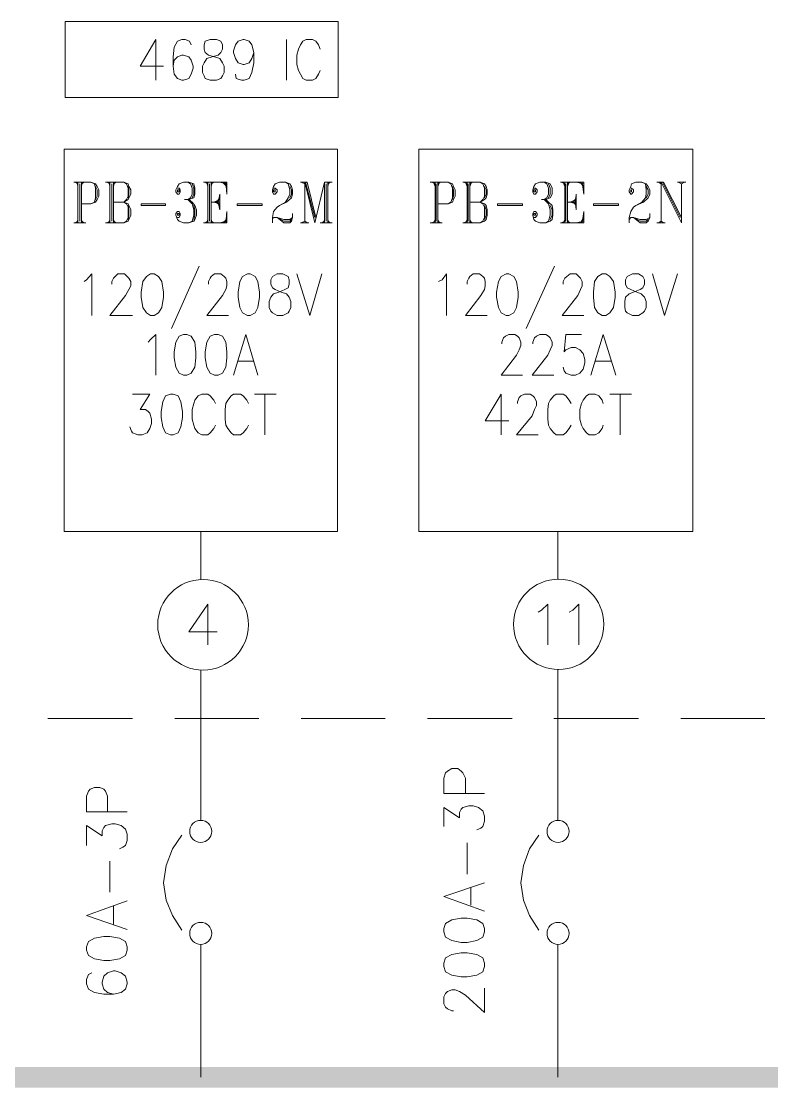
# Model space of a CAD drawing. Header units: inches. Extents: x 0.9 to 46, y 0.8 to 32.4.
# Drawn here: x 37.535 to 38.981, y 18.06 to 20.115 of the extents above; entities that cross this region are included whole.
import ezdxf

# ---------------------------------------------------------------- set-up
doc = ezdxf.new("R2010")
doc.units = ezdxf.units.IN
doc.header["$MEASUREMENT"] = 0
doc.layers.add('PDF_Geometry', color=7, linetype='Continuous')
doc.layers.add('PDF_Solid Fills', color=7, linetype='Continuous')

msp = doc.modelspace()

# ---------------------------------------------------------------- linework, layer by layer
at = {"layer": 'PDF_Geometry', "lineweight": 9}
for points in [[(37.6194, 20.1146), (38.1458, 20.1146), (38.1458, 19.968), (37.6194, 19.968)], [(37.8992, 20.0796), (37.8893, 20.0763), (37.8877, 20.0696), (37.8877, 20.0613), (37.8893, 20.0546), (37.896, 20.0496), (37.9075, 20.0463), (37.9177, 20.043), (37.9228, 20.0346), (37.926, 20.028), (37.926, 20.0163), (37.9228, 20.0096), (37.9193, 20.0047), (37.911, 20.0013), (37.8992, 20.0013), (37.8893, 20.0047), (37.8877, 20.0096), (37.8842, 20.0163), (37.8842, 20.028), (37.8877, 20.0346), (37.8925, 20.043), (37.9027, 20.0463), (37.9142, 20.0496), (37.9193, 20.0546), (37.9228, 20.0613), (37.9228, 20.0696), (37.9193, 20.0763), (37.911, 20.0796)], [(37.6178, 19.868), (37.6178, 19.1313), (38.1442, 19.1313), (38.1442, 19.868)], [(38.3009, 19.868), (38.3009, 19.1313), (38.8292, 19.1313), (38.8292, 19.868)], [(37.836, 19.7863), (37.8393, 19.7863), (37.8393, 19.7897), (37.836, 19.7897)], [(38.0211, 19.7863), (38.0244, 19.7863), (38.0244, 19.7897), (38.0211, 19.7897)], [(38.5226, 19.7863), (38.526, 19.7863), (38.526, 19.7897), (38.5226, 19.7897)], [(38.7093, 19.7863), (38.7109, 19.7863), (38.7109, 19.7897), (38.7093, 19.7897)], [(37.9177, 19.7513), (37.9142, 19.7663), (37.9177, 19.7813)], [(38.6043, 19.7513), (38.6027, 19.7663), (38.6043, 19.7813)], [(37.8127, 19.7596), (37.7658, 19.7596), (37.7658, 19.763), (37.8127, 19.763)], [(37.9994, 19.7596), (37.9509, 19.7596), (37.9509, 19.763), (37.9994, 19.763)], [(38.5009, 19.7596), (38.4528, 19.7596), (38.4528, 19.763), (38.5009, 19.763)], [(38.686, 19.7596), (38.6375, 19.7596), (38.6375, 19.763), (38.686, 19.763)], [(37.836, 19.7413), (37.8393, 19.7413), (37.8393, 19.7446), (37.836, 19.7446)], [(38.5226, 19.7413), (38.526, 19.7413), (38.526, 19.7446), (38.5226, 19.7446)], [(37.7843, 19.628), (37.776, 19.623), (37.7693, 19.613), (37.7658, 19.593), (37.7658, 19.583), (37.7693, 19.563), (37.776, 19.553), (37.7843, 19.548), (37.791, 19.548), (37.7993, 19.553), (37.806, 19.563), (37.8092, 19.583), (37.8092, 19.593), (37.806, 19.613), (37.7993, 19.623), (37.791, 19.628)], [(37.971, 19.628), (37.9611, 19.623), (37.956, 19.613), (37.9528, 19.593), (37.9528, 19.583), (37.956, 19.563), (37.9611, 19.553), (37.971, 19.548), (37.9761, 19.548), (37.986, 19.553), (37.9911, 19.563), (37.9943, 19.583), (37.9943, 19.593), (37.9911, 19.613), (37.986, 19.623), (37.9761, 19.628)], [(38.0278, 19.628), (38.0192, 19.623), (38.016, 19.6163), (38.016, 19.608), (38.0192, 19.6013), (38.0243, 19.598), (38.0361, 19.593), (38.046, 19.5897), (38.0511, 19.583), (38.0543, 19.5747), (38.0543, 19.563), (38.0511, 19.5563), (38.0495, 19.553), (38.0393, 19.548), (38.0278, 19.548), (38.0192, 19.553), (38.016, 19.5563), (38.0128, 19.563), (38.0128, 19.5747), (38.016, 19.583), (38.0211, 19.5897), (38.031, 19.593), (38.0428, 19.598), (38.0495, 19.6013), (38.0511, 19.608), (38.0511, 19.6163), (38.0495, 19.623), (38.0393, 19.628)], [(38.4693, 19.628), (38.4595, 19.623), (38.4543, 19.613), (38.4508, 19.593), (38.4508, 19.583), (38.4543, 19.563), (38.4595, 19.553), (38.4693, 19.548), (38.4744, 19.548), (38.4843, 19.553), (38.4894, 19.563), (38.4926, 19.583), (38.4926, 19.593), (38.4894, 19.613), (38.4843, 19.623), (38.4744, 19.628)], [(38.6544, 19.628), (38.6461, 19.623), (38.6394, 19.613), (38.6375, 19.593), (38.6375, 19.583), (38.6394, 19.563), (38.6461, 19.553), (38.6544, 19.548), (38.6611, 19.548), (38.6694, 19.553), (38.6761, 19.563), (38.6793, 19.583), (38.6793, 19.593), (38.6761, 19.613), (38.6694, 19.623), (38.6611, 19.628)], [(38.7125, 19.628), (38.7026, 19.623), (38.6994, 19.6163), (38.6994, 19.608), (38.7026, 19.6013), (38.7093, 19.598), (38.7211, 19.593), (38.7294, 19.5897), (38.7361, 19.583), (38.7393, 19.5747), (38.7393, 19.563), (38.7361, 19.5563), (38.7326, 19.553), (38.7243, 19.548), (38.7125, 19.548), (38.7026, 19.553), (38.6994, 19.5563), (38.6978, 19.563), (38.6978, 19.5747), (38.6994, 19.583), (38.7061, 19.5897), (38.7144, 19.593), (38.7278, 19.598), (38.7326, 19.6013), (38.7361, 19.608), (38.7361, 19.6163), (38.7326, 19.623), (38.7243, 19.628)], [(37.8475, 19.5113), (37.8392, 19.508), (37.8325, 19.4963), (37.8293, 19.478), (37.8293, 19.4663), (37.8325, 19.448), (37.8392, 19.4363), (37.8475, 19.433), (37.8542, 19.433), (37.8625, 19.4363), (37.8692, 19.448), (37.8711, 19.4663), (37.8711, 19.478), (37.8692, 19.4963), (37.8625, 19.508), (37.8542, 19.5113)], [(37.9075, 19.5113), (37.8992, 19.508), (37.8925, 19.4963), (37.8893, 19.478), (37.8893, 19.4663), (37.8925, 19.448), (37.8992, 19.4363), (37.9075, 19.433), (37.9142, 19.433), (37.9228, 19.4363), (37.9292, 19.448), (37.9311, 19.4663), (37.9311, 19.478), (37.9292, 19.4963), (37.9228, 19.508), (37.9142, 19.5113)], [(37.8226, 19.3963), (37.8127, 19.393), (37.8076, 19.3813), (37.8044, 19.363), (37.8044, 19.3513), (37.8076, 19.333), (37.8127, 19.3213), (37.8226, 19.318), (37.8277, 19.318), (37.8376, 19.3213), (37.8427, 19.333), (37.8459, 19.3513), (37.8459, 19.363), (37.8427, 19.3813), (37.8376, 19.393), (37.8277, 19.3963)], [(38.3494, 18.3597), (38.3526, 18.3497), (38.3644, 18.343), (38.3826, 18.3397), (38.3944, 18.3397), (38.4126, 18.343), (38.4244, 18.3497), (38.4275, 18.3597), (38.4275, 18.3663), (38.4244, 18.3763), (38.4126, 18.383), (38.3944, 18.3863), (38.3826, 18.3863), (38.3644, 18.383), (38.3526, 18.3763), (38.3494, 18.3663)], [(37.6609, 18.3247), (37.6644, 18.3147), (37.6759, 18.308), (37.6944, 18.3047), (37.7058, 18.3047), (37.7243, 18.308), (37.7358, 18.3147), (37.7393, 18.3247), (37.7393, 18.3313), (37.7358, 18.3413), (37.7243, 18.348), (37.7058, 18.3513), (37.6944, 18.3513), (37.6759, 18.348), (37.6644, 18.3413), (37.6609, 18.3313)], [(38.3494, 18.293), (38.3526, 18.283), (38.3644, 18.2763), (38.3826, 18.273), (38.3944, 18.273), (38.4126, 18.2763), (38.4244, 18.283), (38.4275, 18.293), (38.4275, 18.2997), (38.4244, 18.3097), (38.4126, 18.3163), (38.3944, 18.3197), (38.3826, 18.3197), (38.3644, 18.3163), (38.3526, 18.3097), (38.3494, 18.2997)]]:
    msp.add_lwpolyline(points, close=True, dxfattribs=at)
for points in [[(37.7942, 20.0013), (37.7942, 20.0796), (37.7642, 20.028), (37.8092, 20.028)], [(37.8625, 20.0696), (37.8593, 20.0763), (37.851, 20.0796), (37.8443, 20.0796), (37.836, 20.0763), (37.8293, 20.0646), (37.8277, 20.0463), (37.8277, 20.028), (37.8293, 20.013), (37.836, 20.0047), (37.8443, 20.0013), (37.8475, 20.0013), (37.8577, 20.0047), (37.8625, 20.013), (37.866, 20.0246), (37.866, 20.028), (37.8625, 20.0396), (37.8577, 20.0463), (37.8475, 20.0496), (37.8443, 20.0496), (37.836, 20.0463), (37.8293, 20.0396), (37.8277, 20.028)], [(37.9828, 20.0546), (37.9793, 20.043), (37.9742, 20.0346), (37.9643, 20.0313), (37.9627, 20.0313), (37.9528, 20.0346), (37.9477, 20.043), (37.9442, 20.0546), (37.9442, 20.058), (37.9477, 20.0696), (37.9528, 20.0763), (37.9627, 20.0796), (37.9643, 20.0796), (37.9742, 20.0763), (37.9793, 20.0696), (37.9828, 20.0546), (37.9828, 20.0346), (37.9793, 20.0163), (37.9742, 20.0047), (37.9643, 20.0013), (37.9592, 20.0013), (37.9493, 20.0047), (37.9477, 20.013)], [(38.046, 20.0796), (38.046, 20.0013)], [(38.111, 20.0613), (38.1075, 20.0696), (38.1027, 20.0763), (38.096, 20.0796), (38.0842, 20.0796), (38.0775, 20.0763), (38.0728, 20.0696), (38.0692, 20.0613), (38.0661, 20.0496), (38.0661, 20.0313), (38.0692, 20.0196), (38.0728, 20.013), (38.0775, 20.0047), (38.0842, 20.0013), (38.096, 20.0013), (38.1027, 20.0047), (38.1075, 20.013), (38.111, 20.0196)], [(37.636, 19.8046), (37.6692, 19.8046), (37.6778, 19.8013), (37.681, 19.7963), (37.6845, 19.7896), (37.6845, 19.778), (37.681, 19.7713), (37.6778, 19.7663), (37.6692, 19.763), (37.651, 19.763)], [(37.6392, 19.8046), (37.6443, 19.8013)], [(37.6427, 19.8046), (37.6443, 19.7963)], [(37.6443, 19.8046), (37.6443, 19.7263)], [(37.6478, 19.8013), (37.6478, 19.7296)], [(37.651, 19.8046), (37.651, 19.7263)], [(37.6526, 19.8046), (37.651, 19.7963)], [(37.6561, 19.8046), (37.651, 19.8013)], [(37.6692, 19.8046), (37.6759, 19.8013), (37.6778, 19.793), (37.6778, 19.7746), (37.6759, 19.7663), (37.6692, 19.763)], [(37.6778, 19.7963), (37.681, 19.7896), (37.681, 19.778), (37.6778, 19.7713)], [(37.6975, 19.8046), (37.7326, 19.8046), (37.7409, 19.8013), (37.7425, 19.7963), (37.746, 19.7896), (37.746, 19.7813), (37.7425, 19.7746), (37.7409, 19.7713), (37.7326, 19.7663), (37.7409, 19.763), (37.7425, 19.7596), (37.746, 19.7513), (37.746, 19.7413), (37.7425, 19.733), (37.7409, 19.7296), (37.7326, 19.7263), (37.6975, 19.7263)], [(37.7011, 19.8046), (37.7058, 19.8013)], [(37.7042, 19.8046), (37.7058, 19.7963)], [(37.7058, 19.8046), (37.7058, 19.7263)], [(37.7094, 19.8013), (37.7094, 19.7296)], [(37.7125, 19.8046), (37.7125, 19.7263)], [(37.7326, 19.8046), (37.7377, 19.8013), (37.7409, 19.793), (37.7409, 19.778), (37.7377, 19.7713), (37.7326, 19.7663), (37.7125, 19.7663)], [(37.7145, 19.8046), (37.7125, 19.7963)], [(37.7176, 19.8046), (37.7125, 19.8013)], [(37.7409, 19.7963), (37.7425, 19.7896), (37.7425, 19.7813), (37.7409, 19.7746)], [(37.836, 19.793), (37.8392, 19.793), (37.8411, 19.7896), (37.8411, 19.7863), (37.8392, 19.7813), (37.836, 19.7813), (37.8325, 19.7863), (37.8325, 19.7896), (37.836, 19.7963), (37.8392, 19.8013), (37.8475, 19.8046), (37.8577, 19.8046), (37.8676, 19.8013), (37.8692, 19.793), (37.8692, 19.7813), (37.8676, 19.7746), (37.8577, 19.7713)], [(37.8561, 19.8046), (37.8609, 19.8013), (37.8644, 19.793), (37.8644, 19.7813), (37.8609, 19.7746), (37.8561, 19.7713), (37.8609, 19.7663), (37.8644, 19.763), (37.8676, 19.7513), (37.8676, 19.7413), (37.8644, 19.7296), (37.8577, 19.7263)], [(37.8644, 19.8013), (37.8676, 19.793), (37.8676, 19.7813), (37.8644, 19.7746)], [(37.8861, 19.8046), (37.9311, 19.8046), (37.9311, 19.7813), (37.9292, 19.8046)], [(37.8893, 19.8046), (37.8944, 19.8013)], [(37.8925, 19.8046), (37.8944, 19.7963)], [(37.8944, 19.8046), (37.8944, 19.7263)], [(37.8976, 19.8013), (37.8976, 19.7296)], [(37.9011, 19.8046), (37.9011, 19.7263)], [(37.9027, 19.8046), (37.9011, 19.7963)], [(37.9059, 19.8046), (37.9011, 19.8013)], [(37.9177, 19.8046), (37.9311, 19.8013)], [(37.9228, 19.8046), (37.9311, 19.7963)], [(37.926, 19.8046), (37.9311, 19.793)], [(38.0211, 19.793), (38.0243, 19.793), (38.0278, 19.7896), (38.0278, 19.7863), (38.0243, 19.7813), (38.0211, 19.7813), (38.0192, 19.7863), (38.0192, 19.7896), (38.0211, 19.7963), (38.0243, 19.8013), (38.0326, 19.8046), (38.0444, 19.8046), (38.0527, 19.8013), (38.0558, 19.7963), (38.0578, 19.7896), (38.0578, 19.7813), (38.0558, 19.7746), (38.046, 19.7663), (38.0326, 19.7596), (38.0278, 19.7563), (38.0211, 19.748), (38.0192, 19.7363), (38.0192, 19.7263)], [(38.0444, 19.8046), (38.0495, 19.8013), (38.0527, 19.7896), (38.0527, 19.7813), (38.0495, 19.7746), (38.0444, 19.7663), (38.0326, 19.7596)], [(38.0527, 19.7963), (38.0558, 19.7896), (38.0558, 19.7813), (38.0527, 19.7746)], [(38.0728, 19.8046), (38.0858, 19.8046), (38.1027, 19.7363)], [(38.0744, 19.8046), (38.0811, 19.8013)], [(38.0811, 19.7296), (38.0811, 19.8046), (38.1008, 19.7263), (38.1193, 19.8046), (38.1193, 19.7263)], [(38.0826, 19.8046), (38.1008, 19.7363)], [(38.1193, 19.8046), (38.1343, 19.8046)], [(38.1225, 19.8013), (38.1225, 19.7296)], [(38.126, 19.8046), (38.126, 19.7263)], [(38.1276, 19.8046), (38.126, 19.7963)], [(38.1308, 19.8046), (38.126, 19.8013)], [(38.3226, 19.8046), (38.3577, 19.8046), (38.366, 19.8013), (38.3676, 19.7963), (38.3711, 19.7896), (38.3711, 19.778), (38.3676, 19.7713), (38.366, 19.7663), (38.3577, 19.763), (38.3376, 19.763)], [(38.3261, 19.8046), (38.3328, 19.8013)], [(38.3293, 19.8046), (38.3328, 19.7963)], [(38.3328, 19.8046), (38.3328, 19.7263)], [(38.3344, 19.8013), (38.3344, 19.7296)], [(38.3376, 19.8046), (38.3376, 19.7263)], [(38.3411, 19.8046), (38.3376, 19.7963)], [(38.3427, 19.8046), (38.3376, 19.8013)], [(38.3577, 19.8046), (38.3628, 19.8013), (38.366, 19.793), (38.366, 19.7746), (38.3628, 19.7663), (38.3577, 19.763)], [(38.366, 19.7963), (38.3676, 19.7896), (38.3676, 19.778), (38.366, 19.7713)], [(38.3861, 19.8046), (38.4193, 19.8046), (38.4275, 19.8013), (38.4311, 19.7963), (38.4327, 19.7896), (38.4327, 19.7813), (38.4311, 19.7746), (38.4275, 19.7713), (38.4193, 19.7663), (38.4275, 19.763), (38.4311, 19.7596), (38.4327, 19.7513), (38.4327, 19.7413), (38.4311, 19.733), (38.4275, 19.7296), (38.4193, 19.7263), (38.3861, 19.7263)], [(38.3877, 19.8046), (38.3944, 19.8013)], [(38.3909, 19.8046), (38.3944, 19.7963)], [(38.3944, 19.8046), (38.3944, 19.7263)], [(38.396, 19.8013), (38.396, 19.7296)], [(38.3992, 19.8046), (38.3992, 19.7263)], [(38.4193, 19.8046), (38.4244, 19.8013), (38.4275, 19.793), (38.4275, 19.778), (38.4244, 19.7713), (38.4193, 19.7663), (38.3992, 19.7663)], [(38.4027, 19.8046), (38.3992, 19.7963)], [(38.4043, 19.8046), (38.3992, 19.8013)], [(38.4275, 19.7963), (38.4311, 19.7896), (38.4311, 19.7813), (38.4275, 19.7746)], [(38.5226, 19.793), (38.5258, 19.793), (38.5293, 19.7896), (38.5293, 19.7863), (38.5258, 19.7813), (38.5226, 19.7813), (38.521, 19.7863), (38.521, 19.7896), (38.5226, 19.7963), (38.5258, 19.8013), (38.5344, 19.8046), (38.5459, 19.8046), (38.5542, 19.8013), (38.5577, 19.793), (38.5577, 19.7813), (38.5542, 19.7746), (38.5459, 19.7713)], [(38.5427, 19.8046), (38.5475, 19.8013), (38.551, 19.793), (38.551, 19.7813), (38.5475, 19.7746), (38.5427, 19.7713), (38.5475, 19.7663), (38.551, 19.763), (38.5542, 19.7513), (38.5542, 19.7413), (38.551, 19.7296), (38.5459, 19.7263)], [(38.551, 19.8013), (38.5542, 19.793), (38.5542, 19.7813), (38.551, 19.7746)], [(38.5743, 19.8046), (38.6193, 19.8046), (38.6193, 19.7813), (38.6161, 19.8046)], [(38.5759, 19.8046), (38.5826, 19.8013)], [(38.5794, 19.8046), (38.5826, 19.7963)], [(38.5826, 19.8046), (38.5826, 19.7263)], [(38.5842, 19.8013), (38.5842, 19.7296)], [(38.5877, 19.8046), (38.5877, 19.7263)], [(38.5909, 19.8046), (38.5877, 19.7963)], [(38.5925, 19.8046), (38.5877, 19.8013)], [(38.6043, 19.8046), (38.6193, 19.8013)], [(38.611, 19.8046), (38.6193, 19.7963)], [(38.6126, 19.8046), (38.6193, 19.793)], [(38.7093, 19.793), (38.7109, 19.793), (38.7144, 19.7896), (38.7144, 19.7863), (38.7109, 19.7813), (38.7093, 19.7813), (38.7061, 19.7863), (38.7061, 19.7896), (38.7093, 19.7963), (38.7109, 19.8013), (38.7192, 19.8046), (38.731, 19.8046), (38.7393, 19.8013), (38.7428, 19.7963), (38.746, 19.7896), (38.746, 19.7813), (38.7428, 19.7746), (38.7342, 19.7663), (38.7192, 19.7596), (38.7144, 19.7563), (38.7093, 19.748), (38.7061, 19.7363), (38.7061, 19.7263)], [(38.731, 19.8046), (38.7377, 19.8013), (38.7393, 19.7896), (38.7393, 19.7813), (38.7377, 19.7746), (38.731, 19.7663), (38.7192, 19.7596)], [(38.7393, 19.7963), (38.7428, 19.7896), (38.7428, 19.7813), (38.7393, 19.7746)], [(38.7594, 19.8046), (38.7728, 19.8046), (38.8075, 19.7363)], [(38.7626, 19.8046), (38.7677, 19.8013)], [(38.7677, 19.7296), (38.7677, 19.8046), (38.8075, 19.7263), (38.8075, 19.8013)], [(38.7709, 19.8046), (38.8044, 19.7363)], [(38.7992, 19.8046), (38.8158, 19.8046)], [(38.8008, 19.8046), (38.8075, 19.8013), (38.8127, 19.8046)], [(37.8494, 19.7713), (37.8577, 19.7713), (37.8644, 19.7663), (37.8692, 19.7596), (37.8727, 19.7513), (37.8727, 19.7413), (37.8692, 19.733), (37.8676, 19.7296), (37.8577, 19.7263), (37.8475, 19.7263), (37.8392, 19.7296), (37.836, 19.733), (37.8325, 19.7413), (37.8325, 19.7446), (37.836, 19.748), (37.8392, 19.748), (37.8411, 19.7446), (37.8411, 19.7413), (37.8392, 19.7363), (37.836, 19.7363)], [(37.9177, 19.7713), (37.9059, 19.7663), (37.9177, 19.763)], [(37.9177, 19.7746), (37.911, 19.7663), (37.9177, 19.7596)], [(38.5376, 19.7713), (38.5459, 19.7713), (38.551, 19.7663), (38.5577, 19.7596), (38.5593, 19.7513), (38.5593, 19.7413), (38.5577, 19.733), (38.5542, 19.7296), (38.5459, 19.7263), (38.5344, 19.7263), (38.5258, 19.7296), (38.5226, 19.733), (38.521, 19.7413), (38.521, 19.7446), (38.5226, 19.748), (38.5258, 19.748), (38.5293, 19.7446), (38.5293, 19.7413), (38.5258, 19.7363), (38.5226, 19.7363)], [(38.6043, 19.7713), (38.5925, 19.7663), (38.6043, 19.763)], [(38.6043, 19.7746), (38.5992, 19.7663), (38.6043, 19.7596)], [(37.7326, 19.7663), (37.7377, 19.763), (37.7409, 19.7563), (37.7409, 19.7363), (37.7377, 19.7296), (37.7326, 19.7263)], [(37.7409, 19.7596), (37.7425, 19.7513), (37.7425, 19.7413), (37.7409, 19.733)], [(37.8676, 19.7596), (37.8692, 19.7513), (37.8692, 19.7413), (37.8676, 19.733)], [(37.9011, 19.7663), (37.9177, 19.7663)], [(38.4193, 19.7663), (38.4244, 19.763), (38.4275, 19.7563), (38.4275, 19.7363), (38.4244, 19.7296), (38.4193, 19.7263)], [(38.4275, 19.7596), (38.4311, 19.7513), (38.4311, 19.7413), (38.4275, 19.733)], [(38.5542, 19.7596), (38.5577, 19.7513), (38.5577, 19.7413), (38.5542, 19.733)], [(38.5877, 19.7663), (38.6043, 19.7663)], [(37.6443, 19.7296), (37.6392, 19.7263)], [(37.6443, 19.733), (37.6427, 19.7263)], [(37.651, 19.733), (37.6526, 19.7263)], [(37.651, 19.7296), (37.6561, 19.7263)], [(37.7058, 19.7296), (37.7011, 19.7263)], [(37.7058, 19.733), (37.7042, 19.7263)], [(37.7125, 19.733), (37.7145, 19.7263)], [(37.7125, 19.7296), (37.7176, 19.7263)], [(37.8861, 19.7263), (37.9311, 19.7263), (37.9311, 19.748), (37.9292, 19.7263)], [(37.8944, 19.7296), (37.8893, 19.7263)], [(37.8944, 19.733), (37.8925, 19.7263)], [(37.9011, 19.733), (37.9027, 19.7263)], [(37.9011, 19.7296), (37.9059, 19.7263)], [(37.9177, 19.7263), (37.9311, 19.7296)], [(37.9228, 19.7263), (37.9311, 19.733)], [(37.926, 19.7263), (37.9311, 19.7363)], [(38.0192, 19.733), (38.0211, 19.7363), (38.0278, 19.7363), (38.0409, 19.733), (38.0527, 19.733), (38.0578, 19.7363)], [(38.0578, 19.7446), (38.0578, 19.7363), (38.0558, 19.7296), (38.0527, 19.7263), (38.0409, 19.7263), (38.0278, 19.7363), (38.0409, 19.7296), (38.0527, 19.7296), (38.0558, 19.733)], [(38.0744, 19.7263), (38.0811, 19.7296), (38.0858, 19.7263)], [(38.1193, 19.7296), (38.1142, 19.7263)], [(38.1193, 19.733), (38.1177, 19.7263)], [(38.126, 19.733), (38.1276, 19.7263)], [(38.126, 19.7296), (38.1308, 19.7263)], [(38.3328, 19.7296), (38.3261, 19.7263)], [(38.3328, 19.733), (38.3293, 19.7263)], [(38.3376, 19.733), (38.3411, 19.7263)], [(38.3376, 19.7296), (38.3427, 19.7263)], [(38.3944, 19.7296), (38.3877, 19.7263)], [(38.3944, 19.733), (38.3909, 19.7263)], [(38.3992, 19.733), (38.4027, 19.7263)], [(38.3992, 19.7296), (38.4043, 19.7263)], [(38.5743, 19.7263), (38.6193, 19.7263), (38.6193, 19.748), (38.6161, 19.7263)], [(38.5826, 19.7296), (38.5759, 19.7263)], [(38.5826, 19.733), (38.5794, 19.7263)], [(38.5877, 19.733), (38.5909, 19.7263)], [(38.5877, 19.7296), (38.5925, 19.7263)], [(38.6043, 19.7263), (38.6193, 19.7296)], [(38.611, 19.7263), (38.6193, 19.733)], [(38.6126, 19.7263), (38.6193, 19.7363)], [(38.7061, 19.733), (38.7093, 19.7363), (38.7144, 19.7363), (38.7278, 19.733), (38.7393, 19.733), (38.746, 19.7363)], [(38.746, 19.7446), (38.746, 19.7363), (38.7428, 19.7296), (38.7393, 19.7263), (38.7278, 19.7263), (38.7144, 19.7363), (38.7278, 19.7296), (38.7393, 19.7296), (38.7428, 19.733)], [(38.7626, 19.7263), (38.7677, 19.7296), (38.7728, 19.7263)], [(37.636, 19.7263), (37.6593, 19.7263)], [(38.0728, 19.7263), (38.0893, 19.7263)], [(38.111, 19.7263), (38.1343, 19.7263)], [(38.3226, 19.7263), (38.3459, 19.7263)], [(38.7594, 19.7263), (38.776, 19.7263)], [(37.6561, 19.613), (37.6609, 19.6163), (37.6711, 19.628), (37.6711, 19.548)], [(37.7094, 19.608), (37.7094, 19.613), (37.7125, 19.6196), (37.7161, 19.623), (37.7208, 19.628), (37.7342, 19.628), (37.7393, 19.623), (37.7425, 19.6196), (37.746, 19.613), (37.746, 19.6047), (37.7425, 19.598), (37.7358, 19.5863), (37.7058, 19.548), (37.7492, 19.548)], [(37.8775, 19.643), (37.8242, 19.523)], [(37.896, 19.608), (37.896, 19.613), (37.8992, 19.6196), (37.9011, 19.623), (37.9075, 19.628), (37.9193, 19.628), (37.926, 19.623), (37.9292, 19.6196), (37.9311, 19.613), (37.9311, 19.6047), (37.9292, 19.598), (37.9228, 19.5863), (37.8925, 19.548), (37.9343, 19.548)], [(38.0661, 19.628), (38.0909, 19.548), (38.1142, 19.628)], [(38.3392, 19.613), (38.3459, 19.6163), (38.3542, 19.628), (38.3542, 19.548)], [(38.3944, 19.608), (38.3944, 19.613), (38.3976, 19.6196), (38.3992, 19.623), (38.4059, 19.628), (38.4177, 19.628), (38.4244, 19.623), (38.4275, 19.6196), (38.4291, 19.613), (38.4291, 19.6047), (38.4275, 19.598), (38.4208, 19.5863), (38.3909, 19.548), (38.4327, 19.548)], [(38.5625, 19.643), (38.5076, 19.523)], [(38.5794, 19.608), (38.5794, 19.613), (38.5826, 19.6196), (38.5861, 19.623), (38.5925, 19.628), (38.6043, 19.628), (38.6094, 19.623), (38.6126, 19.6196), (38.6161, 19.613), (38.6161, 19.6047), (38.6126, 19.598), (38.6075, 19.5863), (38.5775, 19.548), (38.6193, 19.548)], [(38.7511, 19.628), (38.7744, 19.548), (38.7992, 19.628)], [(37.7792, 19.4963), (37.7843, 19.5013), (37.7942, 19.5113), (37.7942, 19.433)], [(37.9442, 19.433), (37.9678, 19.5113), (37.9911, 19.433)], [(38.461, 19.493), (38.461, 19.4963), (38.4642, 19.5046), (38.4678, 19.508), (38.4744, 19.5113), (38.4859, 19.5113), (38.491, 19.508), (38.4942, 19.5046), (38.4977, 19.4963), (38.4977, 19.4897), (38.4942, 19.4813), (38.4894, 19.4713), (38.4595, 19.433), (38.5009, 19.433)], [(38.521, 19.493), (38.521, 19.4963), (38.5242, 19.5046), (38.5277, 19.508), (38.5344, 19.5113), (38.5459, 19.5113), (38.551, 19.508), (38.5542, 19.5046), (38.5577, 19.4963), (38.5577, 19.4897), (38.5542, 19.4813), (38.5494, 19.4713), (38.5194, 19.433), (38.5609, 19.433)], [(38.6142, 19.5113), (38.5842, 19.5113), (38.581, 19.478), (38.5842, 19.4813), (38.5944, 19.4863), (38.6027, 19.4863), (38.611, 19.4813), (38.6177, 19.4746), (38.6209, 19.463), (38.6209, 19.4563), (38.6177, 19.4446), (38.611, 19.4363), (38.6027, 19.433), (38.5944, 19.433), (38.5842, 19.4363), (38.581, 19.4413), (38.5794, 19.448)], [(38.6327, 19.433), (38.656, 19.5113), (38.6809, 19.433)], [(37.9528, 19.4596), (37.9828, 19.4596)], [(38.641, 19.4596), (38.671, 19.4596)], [(37.7492, 19.3963), (37.7827, 19.3963), (37.7642, 19.3663), (37.7744, 19.3663), (37.7792, 19.363), (37.7827, 19.3596), (37.7859, 19.348), (37.7859, 19.3396), (37.7827, 19.3297), (37.7776, 19.3213), (37.7677, 19.318), (37.7594, 19.318), (37.7492, 19.3213), (37.7476, 19.3246), (37.7444, 19.333)], [(37.9094, 19.378), (37.9059, 19.3847), (37.8992, 19.393), (37.8944, 19.3963), (37.8826, 19.3963), (37.8759, 19.393), (37.8692, 19.3847), (37.8676, 19.378), (37.8644, 19.3663), (37.8644, 19.348), (37.8676, 19.3363), (37.8692, 19.3297), (37.8759, 19.3213), (37.8826, 19.318), (37.8944, 19.318), (37.8992, 19.3213), (37.9059, 19.3297), (37.9094, 19.3363)], [(37.9726, 19.378), (37.9694, 19.3847), (37.9627, 19.393), (37.9576, 19.3963), (37.9442, 19.3963), (37.9394, 19.393), (37.9327, 19.3847), (37.9292, 19.378), (37.9276, 19.3663), (37.9276, 19.348), (37.9292, 19.3363), (37.9327, 19.3297), (37.9394, 19.3213), (37.9442, 19.318), (37.9576, 19.318), (37.9627, 19.3213), (37.9694, 19.3297), (37.9726, 19.3363)], [(37.9844, 19.3963), (38.0259, 19.3963)], [(38.0042, 19.3963), (38.0042, 19.318)], [(38.4595, 19.318), (38.4595, 19.3963), (38.4291, 19.3447), (38.4744, 19.3447)], [(38.491, 19.378), (38.491, 19.3813), (38.4942, 19.3896), (38.4977, 19.393), (38.5044, 19.3963), (38.5159, 19.3963), (38.521, 19.393), (38.5242, 19.3896), (38.5277, 19.3813), (38.5277, 19.3746), (38.5242, 19.3663), (38.5194, 19.3546), (38.4894, 19.318), (38.5309, 19.318)], [(38.5944, 19.378), (38.5909, 19.3847), (38.5842, 19.393), (38.5794, 19.3963), (38.566, 19.3963), (38.5609, 19.393), (38.5542, 19.3847), (38.551, 19.378), (38.5494, 19.3663), (38.5494, 19.348), (38.551, 19.3363), (38.5542, 19.3297), (38.5609, 19.3213), (38.566, 19.318), (38.5794, 19.318), (38.5842, 19.3213), (38.5909, 19.3297), (38.5944, 19.3363)], [(38.656, 19.378), (38.6544, 19.3847), (38.6477, 19.393), (38.641, 19.3963), (38.6292, 19.3963), (38.6244, 19.393), (38.6177, 19.3847), (38.6142, 19.378), (38.611, 19.3663), (38.611, 19.348), (38.6142, 19.3363), (38.6177, 19.3297), (38.6244, 19.3213), (38.6292, 19.318), (38.641, 19.318), (38.6477, 19.3213), (38.6544, 19.3297), (38.656, 19.3363)], [(38.6694, 19.3963), (38.7109, 19.3963)], [(38.6892, 19.3963), (38.6892, 19.318)], [(37.881, 19.0397), (37.881, 19.1313)], [(38.5692, 19.0397), (38.5692, 19.1313)], [(37.8944, 18.913), (37.8944, 18.9913), (37.8577, 18.938), (37.9126, 18.938)], [(38.5309, 18.9763), (38.5376, 18.9797), (38.5494, 18.9913), (38.5494, 18.913)], [(38.5909, 18.9763), (38.5976, 18.9797), (38.6094, 18.9913), (38.6094, 18.913)], [(37.881, 18.5747), (37.881, 18.8647)], [(38.5692, 18.5747), (38.5692, 18.8647)], [(37.5859, 18.7713), (37.7492, 18.7713)], [(37.8309, 18.7713), (37.9927, 18.7713)], [(38.0744, 18.7713), (38.2361, 18.7713)], [(38.3175, 18.7713), (38.4808, 18.7713)], [(38.5609, 18.7713), (38.7243, 18.7713)], [(38.806, 18.7713), (38.9677, 18.7713)], [(38.4275, 18.6263), (38.3494, 18.6263), (38.3494, 18.6563), (38.3526, 18.6663), (38.3561, 18.6697), (38.3644, 18.6747), (38.3759, 18.6747), (38.3826, 18.6697), (38.3861, 18.6663), (38.3909, 18.6563), (38.3909, 18.6263)], [(37.7393, 18.5913), (37.6609, 18.5913), (37.6609, 18.6213), (37.6644, 18.6313), (37.6676, 18.6347), (37.6759, 18.638), (37.6861, 18.638), (37.6944, 18.6347), (37.6975, 18.6313), (37.7011, 18.6213), (37.7011, 18.5913)], [(38.3494, 18.563), (38.3494, 18.5997), (38.3794, 18.5796), (38.3794, 18.5897), (38.3826, 18.5963), (38.3861, 18.5997), (38.3976, 18.603), (38.4059, 18.603), (38.4161, 18.5997), (38.4244, 18.593), (38.4275, 18.583), (38.4275, 18.573), (38.4244, 18.563), (38.4208, 18.5597), (38.4126, 18.5563)], [(37.6609, 18.5263), (37.6609, 18.5647), (37.6908, 18.5447), (37.6908, 18.5547), (37.6944, 18.5613), (37.6975, 18.5647), (37.7094, 18.568), (37.7161, 18.568), (37.7275, 18.5647), (37.7358, 18.558), (37.7393, 18.548), (37.7393, 18.5363), (37.7358, 18.5263), (37.731, 18.523), (37.7243, 18.5197)], [(37.8443, 18.5463), (37.8261, 18.5197), (37.8143, 18.488), (37.8092, 18.4547), (37.8143, 18.4213), (37.8261, 18.3913), (37.8443, 18.363)], [(38.5325, 18.5463), (38.5143, 18.5197), (38.5025, 18.488), (38.4977, 18.4547), (38.5025, 18.4213), (38.5143, 18.3913), (38.5325, 18.363)], [(38.3944, 18.4713), (38.3944, 18.5313)], [(37.7058, 18.4363), (37.7058, 18.4963)], [(38.4275, 18.3997), (38.3494, 18.428), (38.4275, 18.4547)], [(38.4011, 18.4113), (38.4011, 18.4447)], [(37.7393, 18.3647), (37.6609, 18.3913), (37.7393, 18.4197)], [(37.7125, 18.3747), (37.7125, 18.4097)], [(37.881, 18.3347), (37.881, 18.0797)], [(38.5692, 18.3347), (38.5692, 18.0797)], [(37.6711, 18.2813), (37.6644, 18.278), (37.6609, 18.268), (37.6609, 18.2597), (37.6644, 18.2497), (37.6759, 18.243), (37.6944, 18.2397), (37.7125, 18.2397), (37.7275, 18.243), (37.7358, 18.2497), (37.7393, 18.2597), (37.7393, 18.263), (37.7358, 18.2747), (37.7275, 18.2813), (37.7161, 18.2846), (37.7125, 18.2846), (37.7011, 18.2813), (37.6944, 18.2747), (37.6908, 18.263), (37.6908, 18.2597), (37.6944, 18.2497), (37.7011, 18.243), (37.7125, 18.2397)], [(38.3676, 18.208), (38.3644, 18.208), (38.3561, 18.2113), (38.3526, 18.2147), (38.3494, 18.2213), (38.3494, 18.2347), (38.3526, 18.2414), (38.3561, 18.2447), (38.3644, 18.248), (38.3711, 18.248), (38.3794, 18.2447), (38.3909, 18.238), (38.4275, 18.2047), (38.4275, 18.2513)]]:
    msp.add_lwpolyline(points, dxfattribs=at)
for centre, radius in [((37.8853, 18.9518), 0.0873), ((38.5705, 18.9526), 0.0871), ((37.8808, 18.5535), 0.0212), ((38.5694, 18.5535), 0.0212), ((37.8808, 18.3569), 0.0212), ((38.5694, 18.3569), 0.0212)]:
    msp.add_circle(centre, radius, dxfattribs=at)
at = {"layer": 'PDF_Solid Fills', "color": 8, "lineweight": 9, "true_color": 0x808080, "transparency": 33554559}
for points in [[(38.2926, 18.0597), (38.2926, 18.0997), (29.2378, 18.0597)], [(38.2926, 18.0997), (29.2378, 18.0597), (29.2378, 18.0997)], [(41.7043, 18.0597), (41.7043, 18.0997), (30.6161, 18.0597)], [(41.7043, 18.0997), (30.6161, 18.0597), (30.6161, 18.0997)]]:
    msp.add_solid(points, dxfattribs=at)

doc.saveas('drawing.dxf')
